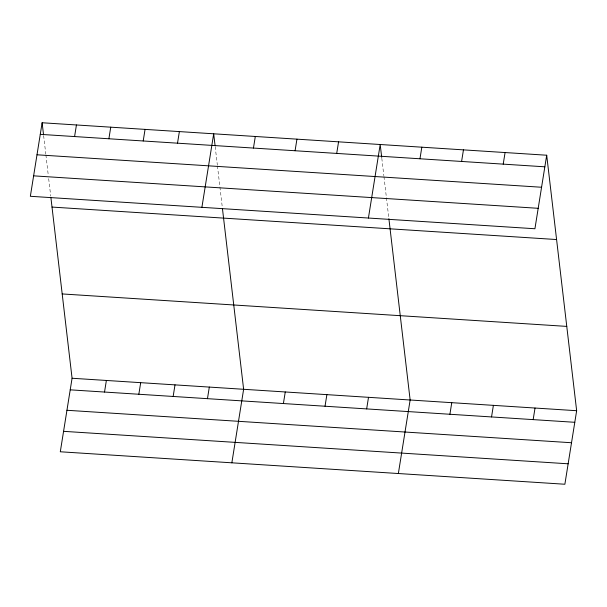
<?xml version="1.0" encoding="UTF-8"?>
<svg xmlns="http://www.w3.org/2000/svg" width="607" height="607" viewBox="0 0 607 607"><rect width="100%" height="100%" fill="white"/><g stroke="black" fill="none" stroke-linecap="round" stroke-linejoin="round"><path stroke-width="0.46" stroke-dasharray="3.04 2.28" d="M381.803 158.26L383.844 175.666M383.95 176.584L388.784 217.822M215.189 146.628L217.336 164.96M217.443 165.87L222.276 207.108M43.628 135.589L45.783 153.92M45.889 154.838L48.249 174.998M48.681 178.663L50.722 196.076"/><path stroke-width="0.91" d="M42.126 122.758L30.35 196.289L534.926 228.748L546.702 155.225L42.126 122.758L43.522 134.671M74.585 136.56L76.436 124.966M108.896 138.76L110.747 127.174M50.935 197.905L72.074 378.252L60.298 451.775L564.874 484.242L576.65 410.711L546.702 155.225M143.206 140.968L145.058 129.382M104.525 392.046L106.384 380.46M177.517 143.176L179.376 131.59M138.836 394.254L140.695 382.66M201.903 207.328L213.687 133.798L215.083 145.71M173.147 396.462L175.006 384.868M207.465 398.67L209.316 387.076M253.453 148.062L255.312 136.476M231.851 462.815L243.627 389.284L222.488 208.945M295.085 150.741L296.937 139.155M283.401 403.549L285.26 391.963M336.71 153.419L338.569 141.833M325.026 406.227L326.885 394.641M368.419 218.042L380.194 144.512L381.697 157.342M366.658 408.906L368.51 397.319M419.968 158.776L421.819 147.19M398.359 473.528L410.142 399.998L388.897 218.74M461.593 161.454L463.452 149.868M449.908 414.262L451.767 402.676M503.218 164.133L505.077 152.547M491.541 416.941L493.392 405.355M533.166 419.619L535.025 408.033M40.274 134.352L544.851 166.811M36.997 154.793L541.573 187.252M33.62 175.848L538.204 208.307M52.012 207.07L556.589 239.537M62.187 293.94L566.771 326.399M72.074 378.252L576.65 410.711M70.215 389.838L574.791 422.297M66.945 410.279L571.521 442.738M63.568 431.334L568.144 463.801"/></g></svg>
